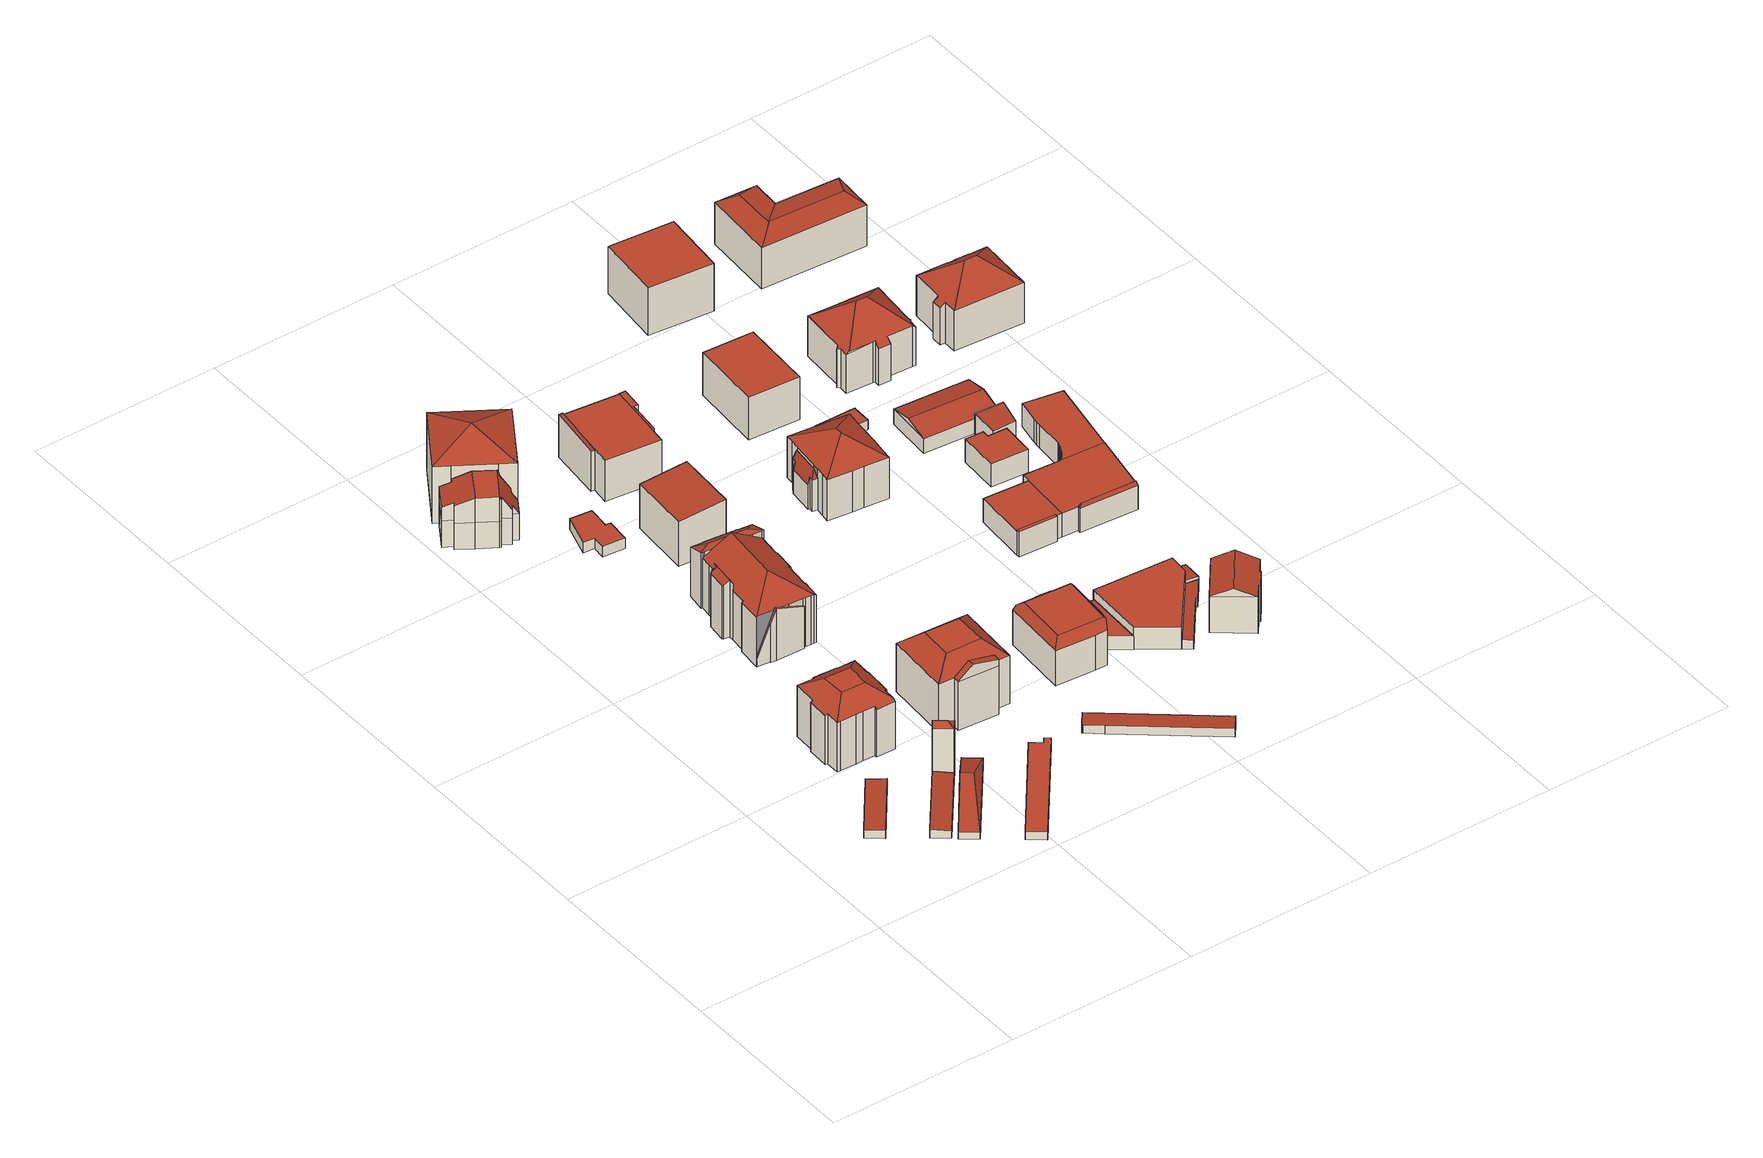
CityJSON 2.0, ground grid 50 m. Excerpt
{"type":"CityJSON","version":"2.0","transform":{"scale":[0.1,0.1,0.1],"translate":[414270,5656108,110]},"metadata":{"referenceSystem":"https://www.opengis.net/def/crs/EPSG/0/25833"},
"CityObjects":{
"building1":{"type":"Building","attributes":{"Dachtyp_tdc":"tdcPolyFlatRoof","Gemeindeschluessel":14612000,"Dachneigung":2.93,"QualitaetDacherkennung":82,"Geometrietyp2DReferenz":"3000","measuredHeight":2.38,"function":"31001_2463","roofType":"2100"},"geometry":[{"type":"Solid","lod":"2","boundaries":[[[[0,1,2,3]],[[1,4,5,2]],[[4,6,7,5]],[[6,0,3,7]],[[6,4,1,0]],[[3,2,5,7]]]],"semantics":{"surfaces":[{"type":"WallSurface"},{"type":"RoofSurface"},{"type":"GroundSurface"}],"values":[[0,0,0,0,1,2]]}}]},
"building2":{"type":"Building","attributes":{"Dachtyp_tdc":"tdcPolyFlatRoof","Gemeindeschluessel":14612000,"Dachneigung":3.67,"QualitaetDacherkennung":59,"Geometrietyp2DReferenz":"3000","measuredHeight":2.41,"function":"31001_2463","roofType":"2100"},"geometry":[{"type":"Solid","lod":"2","boundaries":[[[[8,9,10,11]],[[9,12,13,10]],[[12,14,15,13]],[[14,8,11,15]],[[14,12,9,8]],[[11,10,13,15]]]],"semantics":{"surfaces":[{"type":"WallSurface"},{"type":"RoofSurface"},{"type":"GroundSurface"}],"values":[[0,0,0,0,1,2]]}}]},
"building3":{"type":"Building","attributes":{"Dachtyp_tdc":"tdcHipAndGableRoof","Gemeindeschluessel":14612000,"Dachneigung":12.25,"QualitaetDacherkennung":10,"Geometrietyp2DReferenz":"3000","measuredHeight":5.37,"function":"31001_2463","roofType":"5000"},"geometry":[{"type":"Solid","lod":"2","boundaries":[[[[16,17,18,19]],[[17,20,21,18]],[[20,22,23,21]],[[22,16,19,23]],[[20,17,24]],[[16,22,25]],[[17,16,25,24]],[[22,20,24,25]],[[19,18,21,23]]]],"semantics":{"surfaces":[{"type":"WallSurface"},{"type":"RoofSurface"},{"type":"GroundSurface"}],"values":[[0,0,0,0,1,0,1,1,2]]}}]},
"building4":{"type":"Building","attributes":{"Dachtyp_tdc":"tdcCutTentRoof","Gemeindeschluessel":14612000,"Dachneigung":40.53,"QualitaetDacherkennung":58,"Geometrietyp2DReferenz":"3000","measuredHeight":17.98,"function":"31001_9998","roofType":"9999"},"geometry":[{"type":"Solid","lod":"2","boundaries":[[[[26,27,28,29]],[[27,30,31,28]],[[30,32,33,31]],[[32,34,35,33]],[[34,36,37,35]],[[36,38,39,37]],[[38,40,41,39]],[[40,42,43,41]],[[42,44,45,43]],[[44,46,47,45]],[[46,48,49,47]],[[48,50,51,49]],[[50,52,53,51]],[[52,54,55,53]],[[54,56,57,55]],[[56,58,59,57]],[[58,60,61,59]],[[60,62,63,61]],[[62,64,65,63]],[[64,66,67,65]],[[66,68,69,67]],[[68,70,71,69]],[[70,72,73,71]],[[72,26,29,73]],[[44,42,40,38,36,34,32,30,74,75]],[[54,52,50,48,46,44,75,76]],[[68,66,64,62,60,58,56,54,76,77]],[[30,27,26,72,70,68,77,74]],[[77,76,75,74]],[[29,28,31,33,35,37,39,41,43,45,47,49,51,53,55,57,59,61,63,65,67,69,71,73]]]],"semantics":{"surfaces":[{"type":"WallSurface"},{"type":"RoofSurface"},{"type":"GroundSurface"}],"values":[[0,0,0,0,0,0,0,0,0,0,0,0,0,0,0,0,0,0,0,0,0,0,0,0,1,1,1,1,1,2]]}}]},
"building5":{"type":"Building","attributes":{"Dachtyp_tdc":"tdcFreeFormRoof","Gemeindeschluessel":14612000,"Dachneigung":41.95,"QualitaetDacherkennung":6,"Geometrietyp2DReferenz":"3000","measuredHeight":15.86,"function":"31001_2463","roofType":"5000"},"geometry":[{"type":"Solid","lod":"2","boundaries":[[[[78,79,13,15]],[[79,80,81,13]],[[80,82,83,81]],[[82,78,15,83]],[[84,85,82,80]],[[84,80,79]],[[85,84,79,78]],[[85,78,82]],[[15,13,81,83]]]],"semantics":{"surfaces":[{"type":"WallSurface"},{"type":"RoofSurface"},{"type":"GroundSurface"}],"values":[[0,0,0,0,1,0,1,1,2]]}}]},
"building6":{"type":"Building","attributes":{"Dachtyp_tdc":"tdcFreeFormRoof","Gemeindeschluessel":14612000,"Dachneigung":22.92,"QualitaetDacherkennung":34,"Geometrietyp2DReferenz":"3000","measuredHeight":14.5,"function":"31001_9998","roofType":"5000"},"geometry":[{"type":"Solid","lod":"2","boundaries":[[[[86,87,88,89]],[[89,88,90,91]],[[91,90,92,93]],[[93,92,94]],[[94,95,96]],[[96,95,97,98]],[[98,97,99,100]],[[100,99,101,102]],[[102,101,103,104]],[[104,103,105,106]],[[106,105,107,108]],[[109,110,111,112,87,86]],[[108,107,113,114]],[[114,113,115,116]],[[116,115,117,118]],[[118,117,119,120]],[[120,119,121,122]],[[122,121,110,109]],[[123,124,125,126,127,128,129,130,131,132,133,134,135,136,137,138,139,140]],[[89,91,124,123]],[[91,93,125,124]],[[93,94,126,125]],[[94,96,127,126]],[[96,98,128,127]],[[98,100,129,128]],[[100,102,130,129]],[[102,104,131,130]],[[104,106,132,131]],[[106,108,133,132]],[[108,114,134,133]],[[114,116,135,134]],[[116,118,136,135]],[[118,120,137,136]],[[120,122,138,137]],[[122,109,139,138]],[[109,86,140,139]],[[86,89,123,140]],[[111,110,121,119,117,115,113,107]],[[87,112,105,103,101,99,97,95,94,92,90,88]],[[112,111,107,105]]]],"semantics":{"surfaces":[{"type":"WallSurface"},{"type":"GroundSurface"},{"type":"RoofSurface"}],"values":[[0,0,0,0,0,0,0,0,0,0,0,0,0,0,0,0,0,0,1,0,0,0,0,0,0,0,0,0,0,0,0,0,0,0,0,0,0,2,2,2]]}}]},
"building7":{"type":"Building","attributes":{"Dachtyp_tdc":"tdcPolyFlatRoof","Gemeindeschluessel":14612000,"Dachneigung":0,"QualitaetDacherkennung":76,"Geometrietyp2DReferenz":"3000","measuredHeight":2.29,"function":"31001_2463","roofType":"1000"},"geometry":[{"type":"Solid","lod":"2","boundaries":[[[[141,142,143,144]],[[142,145,146,143]],[[145,147,148,146]],[[147,149,150,148]],[[149,151,152,150]],[[151,141,144,152]],[[151,149,147,145,142,141]],[[144,143,146,148,150,152]]]],"semantics":{"surfaces":[{"type":"WallSurface"},{"type":"RoofSurface"},{"type":"GroundSurface"}],"values":[[0,0,0,0,0,0,1,2]]}}]},
"building8":{"type":"Building","attributes":{"Dachtyp_tdc":"tdcTentRoof","Gemeindeschluessel":14612000,"Dachneigung":24.36,"QualitaetDacherkennung":64,"Geometrietyp2DReferenz":"3000","measuredHeight":20.63,"function":"31001_9998","roofType":"3500"},"geometry":[{"type":"Solid","lod":"2","boundaries":[[[[153,154,155,156]],[[154,157,158,155]],[[157,159,160,158]],[[159,161,162,160]],[[161,163,164,162]],[[163,153,156,164]],[[153,163,165]],[[154,153,165]],[[159,157,154,165,161]],[[163,161,165]],[[156,155,158,160,162,164]]]],"semantics":{"surfaces":[{"type":"WallSurface"},{"type":"RoofSurface"},{"type":"GroundSurface"}],"values":[[0,0,0,0,0,0,1,1,1,1,2]]}}]},
"building9":{"type":"Building","attributes":{"Gemeindeschluessel":14612000,"Geometrietyp2DReferenz":"3000","function":"31001_9998","roofType":"9999"},"children":["building9-1","building9-2","building9-3","building9-4"]},
"building9-1":{"type":"BuildingPart","attributes":{"Dachtyp_tdc":"tdcHipAndGableRoof","Dachneigung":31,"QualitaetDacherkennung":71,"Geometrietyp2DReferenz":"3000","measuredHeight":18.66,"roofType":"5000"},"parents":["building9"],"geometry":[{"type":"MultiSurface","lod":"2","boundaries":[[[166,167,168,169]],[[170,171,172,173]],[[171,174,175,172]],[[174,176,177,175]],[[176,178,179,177]],[[180,181,182,183]],[[181,184,185,182]],[[184,186,187,185]],[[186,188,189,187]],[[188,190,191,189]],[[190,192,193,191]],[[192,194,195,193]],[[194,196,197,195]],[[196,198,199,197]],[[198,200,201,199]],[[200,202,203,204,201]],[[205,206,207,208,209]],[[206,166,169,207]],[[210,211,212,213,202,200,198,196,214]],[[196,194,192,190,188,186,184,181,180,215,216,214]],[[216,217,178,176,174,171,170,218,167,166,206,205,210,214]],[[169,168,173,172,175,177,179,219,183,182,185,187,189,191,193,195,197,199,201,204,220,221,208,207]]],"semantics":{"surfaces":[{"type":"WallSurface"},{"type":"RoofSurface"},{"type":"GroundSurface"}],"values":[0,0,0,0,0,0,0,0,0,0,0,0,0,0,0,0,0,0,1,1,1,2]}}]},
"building9-2":{"type":"BuildingPart","attributes":{"Dachtyp_tdc":"tdcPolyFlatRoof","Dachneigung":29.34,"QualitaetDacherkennung":59,"Geometrietyp2DReferenz":"3000","measuredHeight":16.17,"roofType":"2100"},"parents":["building9"],"geometry":[{"type":"MultiSurface","lod":"2","boundaries":[[[222,223,224,225]],[[223,226,227,224]],[[226,228,229,227]],[[228,230,231,232,229]],[[233,170,173,170]],[[234,235,236,168,167]],[[235,237,238,236]],[[237,239,240,238]],[[239,222,225,240]],[[239,237,235,234,233,241,230,228,226,223,222]],[[225,224,227,229,232,242,173,242,232,229,168,236,238,240]]],"semantics":{"surfaces":[{"type":"WallSurface"},{"type":"RoofSurface"},{"type":"GroundSurface"}],"values":[0,0,0,0,0,0,0,0,0,1,2]}}]},
"building9-3":{"type":"BuildingPart","attributes":{"Dachtyp_tdc":"tdcHipRoof","Dachneigung":33.59,"QualitaetDacherkennung":32,"Geometrietyp2DReferenz":"3000","measuredHeight":16.39,"roofType":"3200"},"parents":["building9"],"geometry":[{"type":"MultiSurface","lod":"2","boundaries":[[[243,244,245,246,247,248,249,250]],[[251,252,217,253,215,254,255,250,249]],[[179,256,257,258,259,260,261,262,263,183,219]],[[252,179,178]],[[252,251,256,179]],[[251,248,257,256]],[[248,247,258,257]],[[247,246,259,258]],[[246,245,260,259]],[[245,244,261,260]],[[244,243,262,261]],[[243,255,263,262]],[[255,254,183,263]],[[254,180,183]],[[255,243,250]],[[248,251,249]]],"semantics":{"surfaces":[{"type":"RoofSurface"},{"type":"GroundSurface"},{"type":"WallSurface"}],"values":[0,0,1,2,2,2,2,2,2,2,2,2,2,2,0,0]}}]},
"building9-4":{"type":"BuildingPart","attributes":{"Dachtyp_tdc":"tdcFreeFormRoof","Dachneigung":68.77,"QualitaetDacherkennung":7,"Geometrietyp2DReferenz":"3000","measuredHeight":14.83,"roofType":"5000"},"parents":["building9"],"geometry":[{"type":"MultiSurface","lod":"2","boundaries":[[[264,209,208,265]],[[203,266,267,204]],[[266,268,269,267]],[[268,270,271,269]],[[270,272,273,271]],[[272,264,265,273]],[[268,266,203,213,274]],[[274,211,275,209,264,272,270,268]],[[265,208,221,220,204,267,269,271,273]]],"semantics":{"surfaces":[{"type":"WallSurface"},{"type":"RoofSurface"},{"type":"GroundSurface"}],"values":[0,0,0,0,0,0,1,1,2]}}]},
"building10":{"type":"Building","attributes":{"Dachtyp_tdc":"tdcPolyFlatRoof","Gemeindeschluessel":14612000,"Dachneigung":0,"QualitaetDacherkennung":92,"Geometrietyp2DReferenz":"3000","measuredHeight":2.98,"function":"31001_9998","roofType":"1000"},"geometry":[{"type":"Solid","lod":"2","boundaries":[[[[276,277,278,279]],[[277,280,281,278]],[[280,282,283,281]],[[282,284,285,283]],[[284,286,287,285]],[[286,288,289,287]],[[288,290,291,289]],[[290,276,279,291]],[[290,288,286,284,282,280,277,276]],[[279,278,281,283,285,287,289,291]]]],"semantics":{"surfaces":[{"type":"WallSurface"},{"type":"RoofSurface"},{"type":"GroundSurface"}],"values":[[0,0,0,0,0,0,0,0,1,2]]}}]},
"building11":{"type":"Building","attributes":{"Gemeindeschluessel":14612000,"Geometrietyp2DReferenz":"3000","function":"31001_9998","roofType":"9999"},"children":["building11-1","building11-2"]},
"building11-1":{"type":"BuildingPart","attributes":{"Dachtyp_tdc":"tdcGableRoof","Dachneigung":12.87,"QualitaetDacherkennung":44,"Geometrietyp2DReferenz":"3000","measuredHeight":17.27,"roofType":"3100"},"parents":["building11"],"geometry":[{"type":"MultiSurface","lod":"2","boundaries":[[[292,293,294,295]],[[296,297,298,299,300]],[[297,301,302,298]],[[301,292,295,302]],[[292,301,303,304,293]],[[305,304,303,306]],[[297,306,303,301]],[[296,305,306,297]],[[293,304,305,296]],[[295,294,299,298,302]]],"semantics":{"surfaces":[{"type":"WallSurface"},{"type":"RoofSurface"},{"type":"GroundSurface"}],"values":[0,0,0,0,1,1,0,0,0,2]}}]},
"building11-2":{"type":"BuildingPart","attributes":{"Dachtyp_tdc":"tdcCutTentRoof","Dachneigung":41.95,"QualitaetDacherkennung":66,"Geometrietyp2DReferenz":"3000","measuredHeight":17.82,"roofType":"9999"},"parents":["building11"],"geometry":[{"type":"MultiSurface","lod":"2","boundaries":[[[292,307,308,295]],[[307,309,310,308]],[[309,311,312,310]],[[311,313,314,312]],[[313,300,299,314]],[[293,292,295,294]],[[309,307,315,316]],[[311,309,316,317]],[[313,311,317,318]],[[307,292,293,300,313,318,315]],[[318,317,316,315]],[[295,308,310,312,314,299,294]]],"semantics":{"surfaces":[{"type":"WallSurface"},{"type":"RoofSurface"},{"type":"GroundSurface"}],"values":[0,0,0,0,0,0,1,1,1,1,1,2]}}]},
"building12":{"type":"Building","attributes":{"Dachtyp_tdc":"tdcPolyFlatRoof","Gemeindeschluessel":14612000,"Dachneigung":4.94,"QualitaetDacherkennung":76,"Geometrietyp2DReferenz":"3000","measuredHeight":13.82,"function":"31001_9998","roofType":"2100"},"geometry":[{"type":"Solid","lod":"2","boundaries":[[[[319,320,321,322]],[[320,323,324,321]],[[323,325,326,324]],[[325,319,322,326]],[[325,323,320,319]],[[322,321,324,326]]]],"semantics":{"surfaces":[{"type":"WallSurface"},{"type":"RoofSurface"},{"type":"GroundSurface"}],"values":[[0,0,0,0,1,2]]}}]},
"building13":{"type":"Building","attributes":{"Dachtyp_tdc":"tdcPolyFlatRoof","Gemeindeschluessel":14612000,"Dachneigung":3.07,"QualitaetDacherkennung":77,"Geometrietyp2DReferenz":"3000","measuredHeight":2.35,"function":"31001_2463","roofType":"2100"},"geometry":[{"type":"Solid","lod":"2","boundaries":[[[[327,328,329,330]],[[328,331,332,329]],[[331,333,334,332]],[[333,335,336,334]],[[335,337,338,336]],[[337,327,330,338]],[[337,335,333,331,328,327]],[[330,329,332,334,336,338]]]],"semantics":{"surfaces":[{"type":"WallSurface"},{"type":"RoofSurface"},{"type":"GroundSurface"}],"values":[[0,0,0,0,0,0,1,2]]}}]},
"building14":{"type":"Building","attributes":{"Gemeindeschluessel":14612000,"Geometrietyp2DReferenz":"3000","function":"31001_9998","roofType":"9999"},"children":["building14-1","building14-2","building14-3"]},
"building14-1":{"type":"BuildingPart","attributes":{"Dachtyp_tdc":"tdcPolyFlatRoof","Dachneigung":0,"QualitaetDacherkennung":59,"Geometrietyp2DReferenz":"3000","measuredHeight":11.8,"roofType":"1000"},"parents":["building14"],"geometry":[{"type":"MultiSurface","lod":"2","boundaries":[[[339,340,341,342]],[[340,343,344,345,341]],[[346,347,348,349]],[[350,339,342,351]],[[350,347,346,352,343,340,339]],[[342,341,345,349,348,351]]],"semantics":{"surfaces":[{"type":"WallSurface"},{"type":"RoofSurface"},{"type":"GroundSurface"}],"values":[0,0,0,0,1,2]}}]},
"building14-2":{"type":"BuildingPart","attributes":{"Dachtyp_tdc":"tdcPolyFlatRoof","Dachneigung":3.38,"QualitaetDacherkennung":43,"Geometrietyp2DReferenz":"3000","measuredHeight":12.26,"roofType":"2100"},"parents":["building14"],"geometry":[{"type":"MultiSurface","lod":"2","boundaries":[[[353,354,355,356]],[[354,357,346,349,355]],[[344,353,356,345]],[[344,352,357,354,353]],[[356,355,349,345]]],"semantics":{"surfaces":[{"type":"WallSurface"},{"type":"RoofSurface"},{"type":"GroundSurface"}],"values":[0,0,0,1,2]}}]},
"building14-3":{"type":"BuildingPart","attributes":{"Dachtyp_tdc":"tdcPolyFlatRoof","Dachneigung":0,"QualitaetDacherkennung":63,"Geometrietyp2DReferenz":"3000","measuredHeight":12.09,"roofType":"1000"},"parents":["building14"],"geometry":[{"type":"MultiSurface","lod":"2","boundaries":[[[358,359,360,361]],[[359,362,350,351,360]],[[363,364,365,348,347]],[[364,366,367,365]],[[366,358,361,367]],[[366,364,363,362,359,358]],[[361,360,351,348,365,367]]],"semantics":{"surfaces":[{"type":"WallSurface"},{"type":"RoofSurface"},{"type":"GroundSurface"}],"values":[0,0,0,0,0,1,2]}}]},
"building15":{"type":"Building","attributes":{"Dachtyp_tdc":"tdcFreeFormRoof","Gemeindeschluessel":14612000,"Dachneigung":0.014,"QualitaetDacherkennung":72,"Geometrietyp2DReferenz":"3000","measuredHeight":12.41,"function":"31001_9998","roofType":"5000"},"geometry":[{"type":"Solid","lod":"2","boundaries":[[[[368,369,370,371]],[[369,372,373,370]],[[372,374,375,373]],[[374,376,377,375]],[[376,378,379,377]],[[378,380,381,379]],[[380,382,383,381]],[[382,384,385,383]],[[384,386,387,385]],[[386,388,389,387]],[[388,390,391,389]],[[390,392,393,391]],[[392,394,395,393]],[[394,368,371,395]],[[386,384,396,397,398,399,390,388]],[[392,399,398,400,401,368,394]],[[400,402,403,369,401]],[[397,396,382,380,378,376,374,372,403,402]],[[398,397,402,400]],[[369,368,401]],[[372,369,403]],[[384,382,396]],[[392,390,399]],[[371,370,373,375,377,379,381,383,385,387,389,391,393,395]]]],"semantics":{"surfaces":[{"type":"WallSurface"},{"type":"RoofSurface"},{"type":"GroundSurface"}],"values":[[0,0,0,0,0,0,0,0,0,0,0,0,0,0,1,1,1,1,1,0,0,0,0,2]]}}]},
"building16":{"type":"Building","attributes":{"Dachtyp_tdc":"tdcPolyFlatRoof","Gemeindeschluessel":14612000,"Dachneigung":0,"QualitaetDacherkennung":66,"Geometrietyp2DReferenz":"3000","measuredHeight":3.92,"function":"31001_9998","roofType":"1000"},"geometry":[{"type":"Solid","lod":"2","boundaries":[[[[404,405,406,407]],[[405,408,409,406]],[[408,410,411,409]],[[410,412,413,411]],[[412,404,407,413]],[[412,410,408,405,404]],[[407,406,409,411,413]]]],"semantics":{"surfaces":[{"type":"WallSurface"},{"type":"RoofSurface"},{"type":"GroundSurface"}],"values":[[0,0,0,0,0,1,2]]}}]},
"building17":{"type":"Building","attributes":{"Gemeindeschluessel":14612000,"Geometrietyp2DReferenz":"3000","function":"31001_9998","roofType":"9999"},"children":["building17-1","building17-2","building17-3"]},
"building17-1":{"type":"BuildingPart","attributes":{"Dachtyp_tdc":"tdcFreeFormRoof","Dachneigung":77.12,"QualitaetDacherkennung":40,"Geometrietyp2DReferenz":"3000","measuredHeight":11.7,"roofType":"5000"},"parents":["building17"],"geometry":[{"type":"MultiSurface","lod":"2","boundaries":[[[414,415,416,417]],[[415,418,419,416]],[[418,420,421,419]],[[420,422,423,421]],[[422,424,425,423]],[[426,427,428,429]],[[427,414,417,428]],[[424,422,430]],[[422,420,418,415,414,427,431,430]],[[427,426,431]],[[426,424,430,431]],[[417,416,419,421,423,425,429,428]]],"semantics":{"surfaces":[{"type":"WallSurface"},{"type":"RoofSurface"},{"type":"GroundSurface"}],"values":[0,0,0,0,0,0,0,1,1,1,1,2]}}]},
"building17-2":{"type":"BuildingPart","attributes":{"Dachtyp_tdc":"tdcHipRoof","Dachneigung":29.69,"QualitaetDacherkennung":65,"Geometrietyp2DReferenz":"3000","measuredHeight":16.37,"roofType":"3200"},"parents":["building17"],"geometry":[{"type":"MultiSurface","lod":"2","boundaries":[[[432,433,434]],[[432,435,436,433]],[[435,437,438,436]],[[437,439,440,438]],[[439,441,442,440]],[[441,443,444,442]],[[443,445,446,444]],[[445,447,429,446]],[[447,426,429]],[[448,425,424]],[[448,449,450,425]],[[449,451,452,450]],[[451,453,454,452]],[[453,455,456,454]],[[455,457,458,456]],[[457,459,460,458]],[[459,461,462,460]],[[461,463,464,462]],[[459,457,455,453,451,465]],[[443,441,439,437,466]],[[451,449,448,447,445,443,466,465]],[[437,435,432,463,461,459,465,466]],[[433,436,438,440,442,444,446,429,425,450,452,454,456,458,460,462,464]]],"semantics":{"surfaces":[{"type":"WallSurface"},{"type":"RoofSurface"},{"type":"GroundSurface"}],"values":[0,0,0,0,0,0,0,0,0,0,0,0,0,0,0,0,0,0,1,1,1,1,2]}}]},
"building17-3":{"type":"BuildingPart","attributes":{"Dachtyp_tdc":"tdcFreeFormRoof","Dachneigung":70.6,"QualitaetDacherkennung":43,"Geometrietyp2DReferenz":"3000","measuredHeight":10.76,"roofType":"5000"},"parents":["building17"],"geometry":[{"type":"MultiSurface","lod":"2","boundaries":[[[467,468,469,464]],[[468,470,471,469]],[[470,472,473,471]],[[472,474,475,473]],[[474,434,433,475]],[[434,474,476]],[[474,472,470,468,477,476]],[[468,467,477]],[[467,434,476,477]],[[469,471,473,475,433,464]]],"semantics":{"surfaces":[{"type":"WallSurface"},{"type":"RoofSurface"},{"type":"GroundSurface"}],"values":[0,0,0,0,0,1,1,1,1,2]}}]},
"building18":{"type":"Building","attributes":{"Dachtyp_tdc":"tdcPolyFlatRoof","Gemeindeschluessel":14612000,"Dachneigung":0,"QualitaetDacherkennung":59,"Geometrietyp2DReferenz":"3000","measuredHeight":6.4,"function":"31001_9998","roofType":"1000"},"geometry":[{"type":"Solid","lod":"2","boundaries":[[[[478,479,411,413]],[[479,480,481,411]],[[480,482,483,481]],[[482,484,485,483]],[[484,486,487,485]],[[486,488,489,487]],[[488,478,413,489]],[[488,486,484,482,480,479,478]],[[413,411,481,483,485,487,489]]]],"semantics":{"surfaces":[{"type":"WallSurface"},{"type":"RoofSurface"},{"type":"GroundSurface"}],"values":[[0,0,0,0,0,0,0,1,2]]}}]},
"building19":{"type":"Building","attributes":{"Dachtyp_tdc":"tdcPolyFlatRoof","Gemeindeschluessel":14612000,"Dachneigung":8.62,"QualitaetDacherkennung":72,"Geometrietyp2DReferenz":"3000","measuredHeight":2.87,"function":"31001_9998","roofType":"2100"},"geometry":[{"type":"Solid","lod":"2","boundaries":[[[[490,491,492,493]],[[491,494,489,492]],[[494,495,487,489]],[[495,496,497,487]],[[496,498,499,497]],[[498,490,493,499]],[[498,496,495,494,491,490]],[[493,492,489,487,497,499]]]],"semantics":{"surfaces":[{"type":"WallSurface"},{"type":"RoofSurface"},{"type":"GroundSurface"}],"values":[[0,0,0,0,0,0,1,2]]}}]},
"building20":{"type":"Building","attributes":{"Dachtyp_tdc":"tdcPolyFlatRoof","Gemeindeschluessel":14612000,"Dachneigung":0,"QualitaetDacherkennung":65,"Geometrietyp2DReferenz":"3000","measuredHeight":12.22,"function":"31001_9998","roofType":"1000"},"geometry":[{"type":"Solid","lod":"2","boundaries":[[[[500,501,502,503]],[[501,504,505,502]],[[504,506,507,505]],[[506,500,503,507]],[[506,504,501,500]],[[503,502,505,507]]]],"semantics":{"surfaces":[{"type":"WallSurface"},{"type":"RoofSurface"},{"type":"GroundSurface"}],"values":[[0,0,0,0,1,2]]}}]},
"building21":{"type":"Building","attributes":{"Dachtyp_tdc":"tdcFreeFormRoof","Gemeindeschluessel":14612000,"Dachneigung":24.63,"QualitaetDacherkennung":64,"Geometrietyp2DReferenz":"3000","measuredHeight":12.9,"function":"31001_9998","roofType":"5000"},"geometry":[{"type":"Solid","lod":"2","boundaries":[[[[508,509,510,511]],[[509,512,513,510]],[[512,514,515,513]],[[514,516,517,515]],[[516,518,519,517]],[[518,520,521,519]],[[520,522,523,521]],[[522,508,511,523]],[[524,525,522,520]],[[514,512,509,508,525,524,518,516]],[[520,518,524]],[[508,522,525]],[[511,510,513,515,517,519,521,523]]]],"semantics":{"surfaces":[{"type":"WallSurface"},{"type":"RoofSurface"},{"type":"GroundSurface"}],"values":[[0,0,0,0,0,0,0,0,1,1,0,0,2]]}}]},
"building22":{"type":"Building","attributes":{"Dachtyp_tdc":"tdcPolyFlatRoof","Gemeindeschluessel":14612000,"Dachneigung":0,"QualitaetDacherkennung":76,"Geometrietyp2DReferenz":"3000","measuredHeight":2.68,"function":"31001_9998","roofType":"1000"},"geometry":[{"type":"Solid","lod":"2","boundaries":[[[[526,527,528,529]],[[527,530,531,528]],[[530,532,533,531]],[[532,526,529,533]],[[532,530,527,526]],[[529,528,531,533]]]],"semantics":{"surfaces":[{"type":"WallSurface"},{"type":"RoofSurface"},{"type":"GroundSurface"}],"values":[[0,0,0,0,1,2]]}}]},
"building23":{"type":"Building","attributes":{"Dachtyp_tdc":"tdcPolyFlatRoof","Gemeindeschluessel":14612000,"Dachneigung":7.28,"QualitaetDacherkennung":83,"Geometrietyp2DReferenz":"3000","measuredHeight":3.56,"function":"31001_9998","roofType":"2100"},"geometry":[{"type":"Solid","lod":"2","boundaries":[[[[534,535,487,497]],[[535,536,485,487]],[[536,537,538,485]],[[537,534,497,538]],[[537,536,535,534]],[[497,487,485,538]]]],"semantics":{"surfaces":[{"type":"WallSurface"},{"type":"RoofSurface"},{"type":"GroundSurface"}],"values":[[0,0,0,0,1,2]]}}]},
"building24":{"type":"Building","attributes":{"Gemeindeschluessel":14612000,"Geometrietyp2DReferenz":"3000","function":"31001_9998","roofType":"9999"},"children":["building24-1","building24-2","building24-3","building24-4","building24-5"]},
"building24-1":{"type":"BuildingPart","attributes":{"Dachtyp_tdc":"tdcPolyFlatRoof","Dachneigung":0,"QualitaetDacherkennung":68,"Geometrietyp2DReferenz":"3000","measuredHeight":6.8,"roofType":"1000"},"parents":["building24"],"geometry":[{"type":"MultiSurface","lod":"2","boundaries":[[[539,540,541,542,543]],[[544,545,546,547]],[[548,549,550,551]],[[549,552,553,554,550]],[[542,541,547,546,551,550,554]],[[552,549,548,545,544,540,539]]],"semantics":{"surfaces":[{"type":"WallSurface"},{"type":"GroundSurface"},{"type":"RoofSurface"}],"values":[0,0,0,0,1,2]}}]},
"building24-2":{"type":"BuildingPart","attributes":{"Dachtyp_tdc":"tdcPolyFlatRoof","Dachneigung":0,"QualitaetDacherkennung":80,"Geometrietyp2DReferenz":"3000","measuredHeight":6.83,"roofType":"1000"},"parents":["building24"],"geometry":[{"type":"MultiSurface","lod":"2","boundaries":[[[555,556,546,545]],[[557,558,559,560]],[[558,548,551,559]],[[548,558,557,555,545]],[[546,556,560,559,551]]],"semantics":{"surfaces":[{"type":"WallSurface"},{"type":"RoofSurface"},{"type":"GroundSurface"}],"values":[0,0,0,1,2]}}]},
"building24-3":{"type":"BuildingPart","attributes":{"Dachtyp_tdc":"tdcFreeFormRoof","Dachneigung":68.55,"QualitaetDacherkennung":29,"Geometrietyp2DReferenz":"3000","measuredHeight":8.02,"roofType":"5000"},"parents":["building24"],"geometry":[{"type":"MultiSurface","lod":"2","boundaries":[[[561,562,563,541,540]],[[562,564,565,563]],[[564,566,544,547,565]],[[567,566,564]],[[568,567,564,562]],[[568,562,561]],[[567,568,561,566]],[[541,563,565,547]]],"semantics":{"surfaces":[{"type":"WallSurface"},{"type":"RoofSurface"},{"type":"GroundSurface"}],"values":[0,0,0,1,1,1,1,2]}}]},
"building24-4":{"type":"BuildingPart","attributes":{"Dachtyp_tdc":"tdcPolyFlatRoof","Dachneigung":0,"QualitaetDacherkennung":92,"Geometrietyp2DReferenz":"3000","measuredHeight":6.71,"roofType":"1000"},"parents":["building24"],"geometry":[{"type":"MultiSurface","lod":"2","boundaries":[[[542,554,569,570,571,572,573,574,575,576,577,578,579,580,581,582,583]],[[553,584,569,554]],[[584,585,570,569]],[[585,586,571,570]],[[586,587,572,571]],[[587,588,573,572]],[[588,589,574,573]],[[589,590,575,574]],[[590,591,576,575]],[[591,592,577,576]],[[592,593,578,577]],[[593,594,579,578]],[[594,595,580,579]],[[595,596,581,580]],[[596,597,582,581]],[[597,598,583,582]],[[598,543,542,583]],[[598,597,596,595,594,593,592,591,590,589,588,587,586,585,584,553,543]]],"semantics":{"surfaces":[{"type":"GroundSurface"},{"type":"WallSurface"},{"type":"RoofSurface"}],"values":[0,1,1,1,1,1,1,1,1,1,1,1,1,1,1,1,1,2]}}]},
"building24-5":{"type":"BuildingPart","attributes":{"Dachtyp_tdc":"tdcPolyFlatRoof","Dachneigung":0,"QualitaetDacherkennung":47,"Geometrietyp2DReferenz":"3000","measuredHeight":7.21,"roofType":"1000"},"parents":["building24"],"geometry":[{"type":"MultiSurface","lod":"2","boundaries":[[[599,600,601,556,555]],[[600,602,603,601]],[[602,604,557,560,603]],[[604,602,600,599]],[[556,601,603,560]]],"semantics":{"surfaces":[{"type":"WallSurface"},{"type":"RoofSurface"},{"type":"GroundSurface"}],"values":[0,0,0,1,2]}}]},
"building25":{"type":"Building","attributes":{"Dachtyp_tdc":"tdcPolyFlatRoof","Gemeindeschluessel":14612000,"Dachneigung":0,"QualitaetDacherkennung":66,"Geometrietyp2DReferenz":"3000","measuredHeight":6.58,"function":"31001_9998","roofType":"1000"},"geometry":[{"type":"Solid","lod":"2","boundaries":[[[[605,606,607,608]],[[606,609,610,607]],[[609,611,612,610]],[[611,613,614,612]],[[613,615,616,614]],[[615,605,608,616]],[[615,613,611,609,606,605]],[[608,607,610,612,614,616]]]],"semantics":{"surfaces":[{"type":"WallSurface"},{"type":"RoofSurface"},{"type":"GroundSurface"}],"values":[[0,0,0,0,0,0,1,2]]}}]},
"building26":{"type":"Building","attributes":{"Dachtyp_tdc":"tdcPolyFlatRoof","Gemeindeschluessel":14612000,"Dachneigung":0,"QualitaetDacherkennung":71,"Geometrietyp2DReferenz":"3000","measuredHeight":13.63,"function":"31001_9998","roofType":"1000"},"geometry":[{"type":"Solid","lod":"2","boundaries":[[[[617,618,619,620]],[[618,621,622,619]],[[621,623,624,622]],[[623,617,620,624]],[[623,621,618,617]],[[620,619,622,624]]]],"semantics":{"surfaces":[{"type":"WallSurface"},{"type":"RoofSurface"},{"type":"GroundSurface"}],"values":[[0,0,0,0,1,2]]}}]},
"building27":{"type":"Building","attributes":{"Dachtyp_tdc":"tdcGableRoof","Gemeindeschluessel":14612000,"Dachneigung":13.09,"QualitaetDacherkennung":87,"Geometrietyp2DReferenz":"3000","measuredHeight":5.68,"function":"31001_9998","roofType":"3100"},"geometry":[{"type":"Solid","lod":"2","boundaries":[[[[625,626,627,628]],[[626,629,630,627]],[[629,631,632,630]],[[631,625,628,632]],[[629,626,633]],[[625,631,634]],[[626,625,634,633]],[[631,629,633,634]],[[628,627,630,632]]]],"semantics":{"surfaces":[{"type":"WallSurface"},{"type":"RoofSurface"},{"type":"GroundSurface"}],"values":[[0,0,0,0,0,0,1,1,2]]}}]},
"building28":{"type":"Building","attributes":{"Dachtyp_tdc":"tdcPolyFlatRoof","Gemeindeschluessel":14612000,"Dachneigung":3.24,"QualitaetDacherkennung":78,"Geometrietyp2DReferenz":"3000","measuredHeight":6.58,"function":"31001_9998","roofType":"2100"},"geometry":[{"type":"Solid","lod":"2","boundaries":[[[[635,636,637,638]],[[636,639,640,637]],[[639,641,642,640]],[[641,635,638,642]],[[641,639,636,635]],[[638,637,640,642]]]],"semantics":{"surfaces":[{"type":"WallSurface"},{"type":"RoofSurface"},{"type":"GroundSurface"}],"values":[[0,0,0,0,1,2]]}}]},
"building29":{"type":"Building","attributes":{"Dachtyp_tdc":"tdcFreeFormRoof","Gemeindeschluessel":14612000,"Dachneigung":38.1,"QualitaetDacherkennung":55,"Geometrietyp2DReferenz":"3000","measuredHeight":17.68,"function":"31001_9998","roofType":"5000"},"geometry":[{"type":"Solid","lod":"2","boundaries":[[[[643,644,645,646]],[[644,647,648,645]],[[647,649,650,648]],[[649,651,652,650]],[[651,653,654,652]],[[653,655,656,654]],[[655,657,658,656]],[[657,659,660,658]],[[659,661,662,660]],[[661,663,664,662]],[[663,665,666,664]],[[665,667,668,666]],[[667,669,670,668]],[[669,671,672,670]],[[671,673,674,672]],[[673,675,676,674]],[[675,677,678,676]],[[677,643,646,678]],[[679,673,671,669,667,680,681]],[[682,683,684,657,655,653,651]],[[680,665,663,661,659,684,683,681]],[[683,682,649,647,644,643,677,675,679,681]],[[651,649,682]],[[659,657,684]],[[667,665,680]],[[675,673,679]],[[646,645,648,650,652,654,656,658,660,662,664,666,668,670,672,674,676,678]]]],"semantics":{"surfaces":[{"type":"WallSurface"},{"type":"RoofSurface"},{"type":"GroundSurface"}],"values":[[0,0,0,0,0,0,0,0,0,0,0,0,0,0,0,0,0,0,1,1,1,1,0,0,0,0,2]]}}]},
"building30":{"type":"Building","attributes":{"Dachtyp_tdc":"tdcFreeFormRoof","Gemeindeschluessel":14612000,"Dachneigung":10.04,"QualitaetDacherkennung":30,"Geometrietyp2DReferenz":"3000","measuredHeight":12.88,"function":"31001_9998","roofType":"5000"},"geometry":[{"type":"Solid","lod":"2","boundaries":[[[[685,686,687,688]],[[686,689,690,687]],[[689,691,692,690]],[[691,693,694,692]],[[693,695,696,694]],[[695,685,688,696]],[[697,698,695,693]],[[697,693,691]],[[699,698,697,691,689]],[[700,699,689,686]],[[700,686,685]],[[698,699,700,685,695]],[[688,687,690,692,694,696]]]],"semantics":{"surfaces":[{"type":"WallSurface"},{"type":"RoofSurface"},{"type":"GroundSurface"}],"values":[[0,0,0,0,0,0,1,1,1,1,1,1,2]]}}]},
"building31":{"type":"Building","attributes":{"Dachtyp_tdc":"tdcHipRoof","Gemeindeschluessel":14612000,"Dachneigung":38.17,"QualitaetDacherkennung":44,"Geometrietyp2DReferenz":"3000","measuredHeight":17.51,"function":"31001_9998","roofType":"3200"},"geometry":[{"type":"Solid","lod":"2","boundaries":[[[[701,702,703,704]],[[702,705,706,703]],[[705,707,708,706]],[[707,709,710,708]],[[709,711,712,710]],[[711,713,714,712]],[[713,715,716,714]],[[715,717,718,716]],[[717,719,720,718]],[[719,721,722,720]],[[721,723,724,722]],[[723,725,726,724]],[[725,727,728,726]],[[727,729,730,728]],[[729,731,732,730]],[[731,733,734,732]],[[733,735,736,734]],[[735,701,704,736]],[[731,729,727,725,723,721,737]],[[719,717,738]],[[721,719,738,737]],[[717,715,713,711,709,707,705,702,701,735,733,731,737,738]],[[704,703,706,708,710,712,714,716,718,720,722,724,726,728,730,732,734,736]]]],"semantics":{"surfaces":[{"type":"WallSurface"},{"type":"RoofSurface"},{"type":"GroundSurface"}],"values":[[0,0,0,0,0,0,0,0,0,0,0,0,0,0,0,0,0,0,1,1,1,1,2]]}}]}
},
"vertices":[
[184,222,57],[145,253,54],[145,253,33],[184,222,33],[258,399,54],[258,399,33],[297,368,57],[297,368,33],
[302,133,55],[263,164,58],[263,164,34],[302,133,34],[392,328,58],[392,328,34],[431,297,55],[431,297,34],
[476,332,54],[515,302,54],[515,302,33],[476,332,33],[352,94,51],[352,94,33],[313,124,51],[313,124,33],[442,237,87],[417,257,87],
[399,508,172],[392,508,177],[392,508,34],[399,508,34],[391,472,176],[391,472,34],[391,465,170],[391,465,34],[341,467,169],[341,467,34],[341,474,175],[341,474,34],[309,475,175],[309,475,34],[289,475,175],[289,475,34],[247,477,175],[247,477,34],[237,477,175],[237,477,34],[238,513,177],[238,513,34],[232,514,172],[232,514,34],[234,571,175],[234,571,34],[239,571,178],[239,571,34],[241,632,181],[241,632,34],[287,630,181],[287,630,34],[288,636,178],[288,636,34],[308,635,178],[308,635,34],[329,634,178],[329,634,34],[352,633,178],[352,633,34],[352,627,182],[352,627,34],[397,625,182],[397,625,34],[396,580,180],[396,580,34],[402,579,175],[402,579,34],[346,518,213],[282,520,213],[281,584,213],[352,581,213],
[431,297,181],[392,328,181],[409,350,181],[409,350,34],[448,319,181],[448,319,34],[400,339,193],[428,317,193],
[167,1653,110],[167,1653,172],[161,1644,173],[161,1644,110],[183,1630,133],[183,1630,110],[175,1618,133],[175,1618,110],[187,1610,110],[161,1569,111],[161,1569,110],[148,1577,134],[148,1577,110],[140,1566,134],[140,1566,110],[119,1580,173],[119,1580,110],[113,1571,173],[113,1571,110],[110,1573,179],[110,1573,110],[63,1603,179],[63,1603,110],[77,1711,110],[77,1711,159],[116,1686,179],[163,1655,179],[24,1628,159],[24,1628,110],[30,1637,159],[30,1637,110],[6,1652,148],[6,1652,110],[48,1717,147],[48,1717,110],[71,1702,159],[71,1702,110],[161,1644,34],[183,1630,34],[175,1618,34],[187,1610,34],[161,1569,34],[148,1577,34],[140,1566,34],[119,1580,34],[113,1571,34],[110,1573,34],[63,1603,34],[24,1628,34],[30,1637,34],[6,1652,34],[48,1717,34],[71,1702,34],[77,1711,34],[167,1653,34],
[472,1,56],[432,32,56],[432,32,33],[472,1,33],[628,284,56],[628,284,33],[655,263,56],[655,263,33],[665,276,56],[665,276,33],[678,266,56],[678,266,33],
[308,1794,195],[202,1630,196],[202,1630,33],[308,1794,33],[167,1653,196],[167,1653,33],[77,1711,196],[77,1711,33],[41,1734,196],[41,1734,33],[147,1898,195],[147,1898,33],[174,1764,239],
[331,955,173],[335,999,172],[335,999,30],[331,955,30],[344,1082,172],[344,1084,172],[344,1084,30],[344,1082,30],[345,1092,172],[345,1092,30],[346,1103,172],[346,1103,30],[349,1133,172],[349,1133,30],[502,1115,169],[495,1055,169],[495,1055,30],[502,1115,30],[499,1054,167],[499,1054,30],[493,996,167],[493,996,30],[488,996,170],[488,996,30],[481,930,170],[481,930,30],[485,930,167],[485,930,30],[480,881,167],[480,881,30],[475,882,170],[475,882,30],[466,882,170],[466,882,30],[452,883,171],[452,883,30],[445,884,171],[445,884,151],[445,884,30],[320,893,171],[326,955,170],[326,955,30],[320,893,30],[320,893,48],[324,893,173],[368,889,172],[370,889,172],[388,888,172],[407,966,217],[469,1119,189],[424,1124,217],[377,1130,189],[335,999,173],[424,1124,30],[370,889,30],[324,893,30],
[324,1068,181],[329,1072,184],[329,1072,30],[324,1068,30],[335,1071,188],[335,1071,30],[342,1070,192],[342,1070,30],[343,1073,192],[343,1073,172],[343,1073,30],[344,1082,192],[335,999,192],[336,1013,192],[336,1013,30],[321,1015,183],[321,1015,30],[318,1018,181],[318,1018,30],[343,1079,192],[343,1079,30],
[512,1165,171],[476,1169,171],[476,1174,168],[388,1183,168],[388,1179,171],[352,1182,172],[375,1146,194],[476,1135,194],[346,1133,189],[349,1133,189],[424,1124,189],[502,1115,189],[507,1115,189],[346,1133,30],[352,1182,30],[388,1179,30],[388,1183,30],[476,1174,30],[476,1169,30],[512,1165,30],[507,1115,30],
[320,891,48],[320,891,30],[445,880,151],[445,880,30],[370,883,178],[370,883,30],[355,884,140],[355,884,30],[355,887,138],[355,887,30],[370,889,178],[324,893,59],
[251,1450,61],[278,1536,61],[278,1536,31],[251,1450,31],[335,1530,61],[335,1530,31],[329,1471,61],[329,1471,31],[342,1469,61],[342,1469,31],[336,1406,61],[336,1406,31],[278,1412,61],[278,1412,31],[281,1446,61],[281,1446,31],
[546,452,172],[546,453,172],[546,453,33],[546,452,33],[653,446,172],[652,428,172],[652,428,33],[653,446,33],[653,446,171],[545,435,172],[545,435,33],[584,432,206],[585,450,206],[653,446,191],[652,428,191],
[505,455,172],[505,455,33],[516,630,172],[516,630,33],[706,618,171],[706,618,33],[695,444,171],[695,444,33],[555,494,211],[561,583,211],[654,576,212],[649,490,212],
[410,1451,152],[535,1442,163],[535,1442,25],[410,1451,25],[524,1280,163],[524,1280,25],[399,1289,152],[399,1289,25],
[757,253,65],[755,255,65],[755,255,41],[757,253,41],[785,292,62],[785,292,41],[1053,76,62],[1053,76,41],[1023,38,65],[1023,38,41],[796,221,65],[796,221,41],
[549,1556,145],[404,1572,145],[404,1572,27],[549,1556,27],[409,1619,145],[409,1619,141],[409,1619,27],[425,1761,145],[571,1744,145],[571,1744,27],[425,1761,27],[554,1598,145],[554,1598,27],[417,1684,145],
[400,1620,141],[415,1762,149],[415,1762,27],[400,1620,27],[425,1761,149],
[569,1687,147],[559,1597,147],[559,1597,27],[569,1687,27],[554,1598,147],[571,1744,147],[587,1743,147],[587,1743,27],[580,1685,147],[580,1685,27],
[810,426,141],[821,602,140],[821,602,40],[810,426,40],[882,597,151],[882,597,40],[882,602,147],[882,602,40],[892,610,140],[892,610,40],[916,608,140],[916,608,40],[924,599,147],[924,599,40],[924,594,150],[924,594,40],[982,591,141],[982,591,40],[983,585,139],[983,585,40],[975,479,139],[975,479,40],[970,468,145],[970,468,40],[947,417,141],[947,417,40],[916,418,140],[916,418,40],[975,591,150],[963,574,164],[953,436,164],[955,433,161],[829,444,164],[810,427,142],[839,584,164],[830,601,151],
[970,468,80],[975,479,80],[975,479,41],[970,468,41],[983,585,80],[983,585,41],[1034,583,80],[1034,583,41],[1027,425,80],[1027,425,41],
[756,1277,118],[751,1277,96],[751,1277,28],[756,1277,28],[758,1342,96],[758,1342,28],[763,1342,118],[763,1342,28],[765,1353,118],[765,1353,28],[777,1352,118],[777,1352,28],[767,1263,118],[754,1265,118],[754,1265,28],[767,1263,28],[770,1346,145],[761,1270,145],
[927,1254,146],[927,1254,28],[927,1254,118],[924,1229,146],[924,1229,28],[920,1199,146],[920,1199,28],[856,1207,146],[856,1207,28],[826,1210,146],[826,1210,28],[761,1218,146],[761,1218,28],[764,1240,146],[764,1240,28],[767,1263,146],[777,1352,146],[780,1375,146],[780,1375,28],[782,1397,146],[782,1397,28],[848,1389,146],[848,1389,28],[877,1386,146],[877,1386,28],[895,1384,146],[895,1384,28],[942,1378,146],[942,1378,28],[938,1349,146],[938,1349,28],[935,1323,146],[935,1323,28],[853,1308,192],[851,1288,192],
[935,1323,118],[948,1322,118],[948,1322,28],[946,1307,118],[946,1307,28],[941,1267,118],[941,1267,28],[939,1253,118],[939,1253,28],[934,1260,136],[941,1316,136],
[1027,425,105],[1034,583,105],[1035,587,105],[1035,587,41],[1245,574,105],[1245,574,41],[1245,571,105],[1245,571,41],[1241,519,105],[1241,519,41],[1115,362,105],[1115,362,41],
[1230,465,65],[1137,347,65],[1137,347,41],[1230,465,41],[1115,362,69],[1241,519,69],[1277,517,65],[1277,517,41],[1234,463,65],[1234,463,41],
[940,1738,151],[928,1546,151],[928,1546,29],[940,1738,29],[792,1555,151],[792,1555,29],[805,1746,151],[805,1746,29],
[1372,414,143],[1346,380,143],[1346,380,40],[1372,414,40],[1348,378,142],[1348,378,40],[1316,337,142],[1316,337,40],[1313,340,144],[1313,340,40],[1287,306,144],[1287,306,40],[1200,374,144],[1200,374,40],[1284,482,144],[1284,482,40],[1243,340,169],[1327,449,169],
[919,1427,56],[920,1480,56],[920,1480,29],[919,1427,29],[1030,1478,56],[1030,1478,29],[1029,1426,56],[1029,1426,29],
[1277,517,72],[1241,519,77],[1245,571,77],[1280,569,72],[1280,569,41],
[1367,992,109],[1337,831,109],[1337,831,41],[1367,992,41],[1367,992,108],[1182,842,109],[1139,845,109],[1139,845,41],[1182,842,41],[1149,984,109],[1151,1007,109],[1151,1007,41],[1149,984,41],[1249,1000,109],[1249,1000,108],[1249,1000,41],
[1122,846,109],[1122,846,41],[1019,853,109],[1029,993,109],[1029,993,41],[1019,853,41],
[1337,831,110],[1335,823,110],[1335,823,41],[1182,834,110],[1182,834,41],[1182,842,110],[1186,838,120],[1332,828,121],
[1255,1004,41],[1259,1008,41],[1263,1013,41],[1267,1018,41],[1271,1023,41],[1274,1029,41],[1277,1035,41],[1279,1040,41],[1281,1046,41],[1283,1053,41],[1289,1130,41],[1290,1143,41],[1292,1155,41],[1303,1216,41],[1405,1197,41],[1255,1004,108],[1259,1008,108],[1263,1013,108],[1267,1018,108],[1271,1023,108],[1274,1029,108],[1277,1035,108],[1279,1040,108],[1281,1046,108],[1283,1053,108],[1289,1130,108],[1290,1143,108],[1292,1155,108],[1303,1216,108],[1405,1197,108],
[1122,846,113],[1121,838,113],[1121,838,41],[1019,845,113],[1019,845,41],[1019,853,113],
[1124,1090,100],[1131,1197,100],[1131,1197,34],[1124,1090,34],[1179,1194,100],[1179,1194,34],[1178,1176,100],[1178,1176,34],[1228,1173,100],[1228,1173,34],[1222,1083,100],[1222,1083,34],
[1024,2150,163],[1007,1975,163],[1007,1975,27],[1024,2150,27],[836,1992,163],[836,1992,27],[853,2166,163],[853,2166,27],
[1273,1263,74],[1075,1279,74],[1075,1279,32],[1273,1263,32],[1085,1404,75],[1085,1404,32],[1283,1389,75],[1283,1389,32],[1080,1343,89],[1278,1327,89],
[1205,1261,96],[1278,1252,100],[1278,1252,34],[1205,1261,34],[1260,1181,100],[1260,1181,34],[1200,1185,96],[1200,1185,34],
[1188,1554,116],[1156,1556,116],[1156,1556,11],[1188,1554,11],[1157,1571,128],[1157,1571,11],[1152,1572,128],[1152,1572,11],[1080,1576,122],[1080,1576,11],[1082,1600,123],[1082,1600,11],[1076,1607,119],[1076,1607,11],[1083,1612,124],[1083,1612,11],[1091,1736,125],[1091,1736,11],[1166,1731,125],[1166,1731,11],[1200,1729,125],[1200,1729,11],[1276,1724,125],[1276,1724,11],[1268,1600,124],[1268,1600,11],[1273,1594,119],[1273,1594,11],[1267,1588,123],[1267,1588,11],[1265,1564,122],[1265,1564,11],[1257,1565,128],[1257,1565,11],[1189,1569,128],[1189,1569,11],[1258,1565,128],[1275,1719,130],[1192,1649,188],[1088,1576,128],[1164,1651,188],[1090,1730,130],
[1423,2066,151],[1416,1951,151],[1416,1951,33],[1423,2066,33],[1135,1968,151],[1135,1968,33],[1147,2161,151],[1147,2161,33],[1259,2154,151],[1259,2154,33],[1254,2077,151],[1254,2077,33],[1202,2140,161],[1195,2025,161],[1197,2023,162],[1396,2010,162],
[1422,1716,115],[1462,1713,115],[1462,1713,6],[1422,1716,6],[1461,1703,124],[1461,1703,6],[1481,1702,124],[1481,1702,6],[1482,1712,115],[1482,1712,6],[1521,1710,115],[1521,1710,6],[1520,1704,119],[1520,1704,6],[1564,1702,119],[1564,1702,6],[1564,1697,123],[1564,1697,6],[1555,1547,121],[1555,1547,6],[1368,1559,122],[1368,1559,6],[1370,1595,122],[1370,1595,6],[1356,1595,111],[1356,1595,6],[1357,1623,112],[1357,1623,6],[1371,1622,122],[1371,1622,6],[1376,1708,124],[1376,1708,6],[1377,1713,120],[1377,1713,6],[1422,1710,120],[1422,1710,6],[1449,1630,181],[1483,1628,181]
]}
